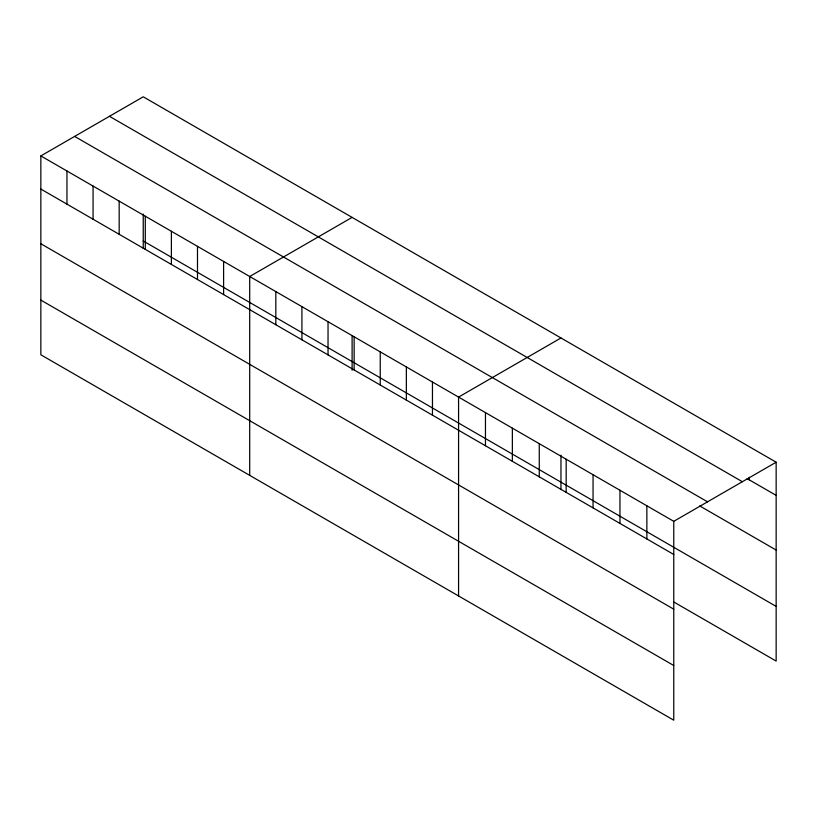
<?xml version="1.0" encoding="UTF-8"?>
<svg xmlns="http://www.w3.org/2000/svg" width="817" height="817" viewBox="0 0 817 817"><rect width="100%" height="100%" fill="white"/><g stroke="black" fill="none" stroke-linecap="round" stroke-linejoin="round"><path stroke-width="1.23" d="M40.85 155.924L673.759 521.328L673.759 720.196L40.85 354.792L40.85 155.924L143.241 96.804L776.15 462.208L776.15 661.076L673.933 602.068M352.107 217.383L249.706 276.503L249.706 475.371M560.962 337.972L458.572 397.093L458.572 595.961M673.759 521.328L776.15 462.208M747.095 478.588L776.15 495.368M109.458 116.31L742.357 481.713M74.643 136.408L707.542 501.822M699.761 505.948L776.15 550.045M143.241 240.984L776.15 606.398M40.85 189.074L673.759 554.477M40.85 243.762L673.759 609.165M40.85 300.105L673.759 665.508M749.25 477.281L749.25 479.834M646.86 505.794L646.86 538.954M619.96 490.261L619.96 523.421M593.06 474.738L593.06 507.888M566.161 459.205L566.161 492.365M560.962 455.212L560.962 489.608M539.261 443.682L539.261 476.832M512.361 428.149L512.361 461.299M485.461 412.616L485.461 445.776M432.459 382.019L432.459 415.169M406.355 366.945L406.355 400.095M380.242 351.872L380.242 385.021M354.139 336.798L354.139 369.948M352.107 335.848L352.107 370.275M328.036 321.724L328.036 354.874M301.922 306.651L301.922 339.801M275.819 291.577L275.819 324.727M223.603 261.43L223.603 294.59M197.489 246.356L197.489 279.516M171.386 231.282L171.386 264.442M145.283 216.209L145.283 249.369M143.241 214.044L143.241 248.45M119.17 201.135L119.17 234.295M93.067 186.072L93.067 219.222M66.953 170.998L66.953 204.148"/></g></svg>
